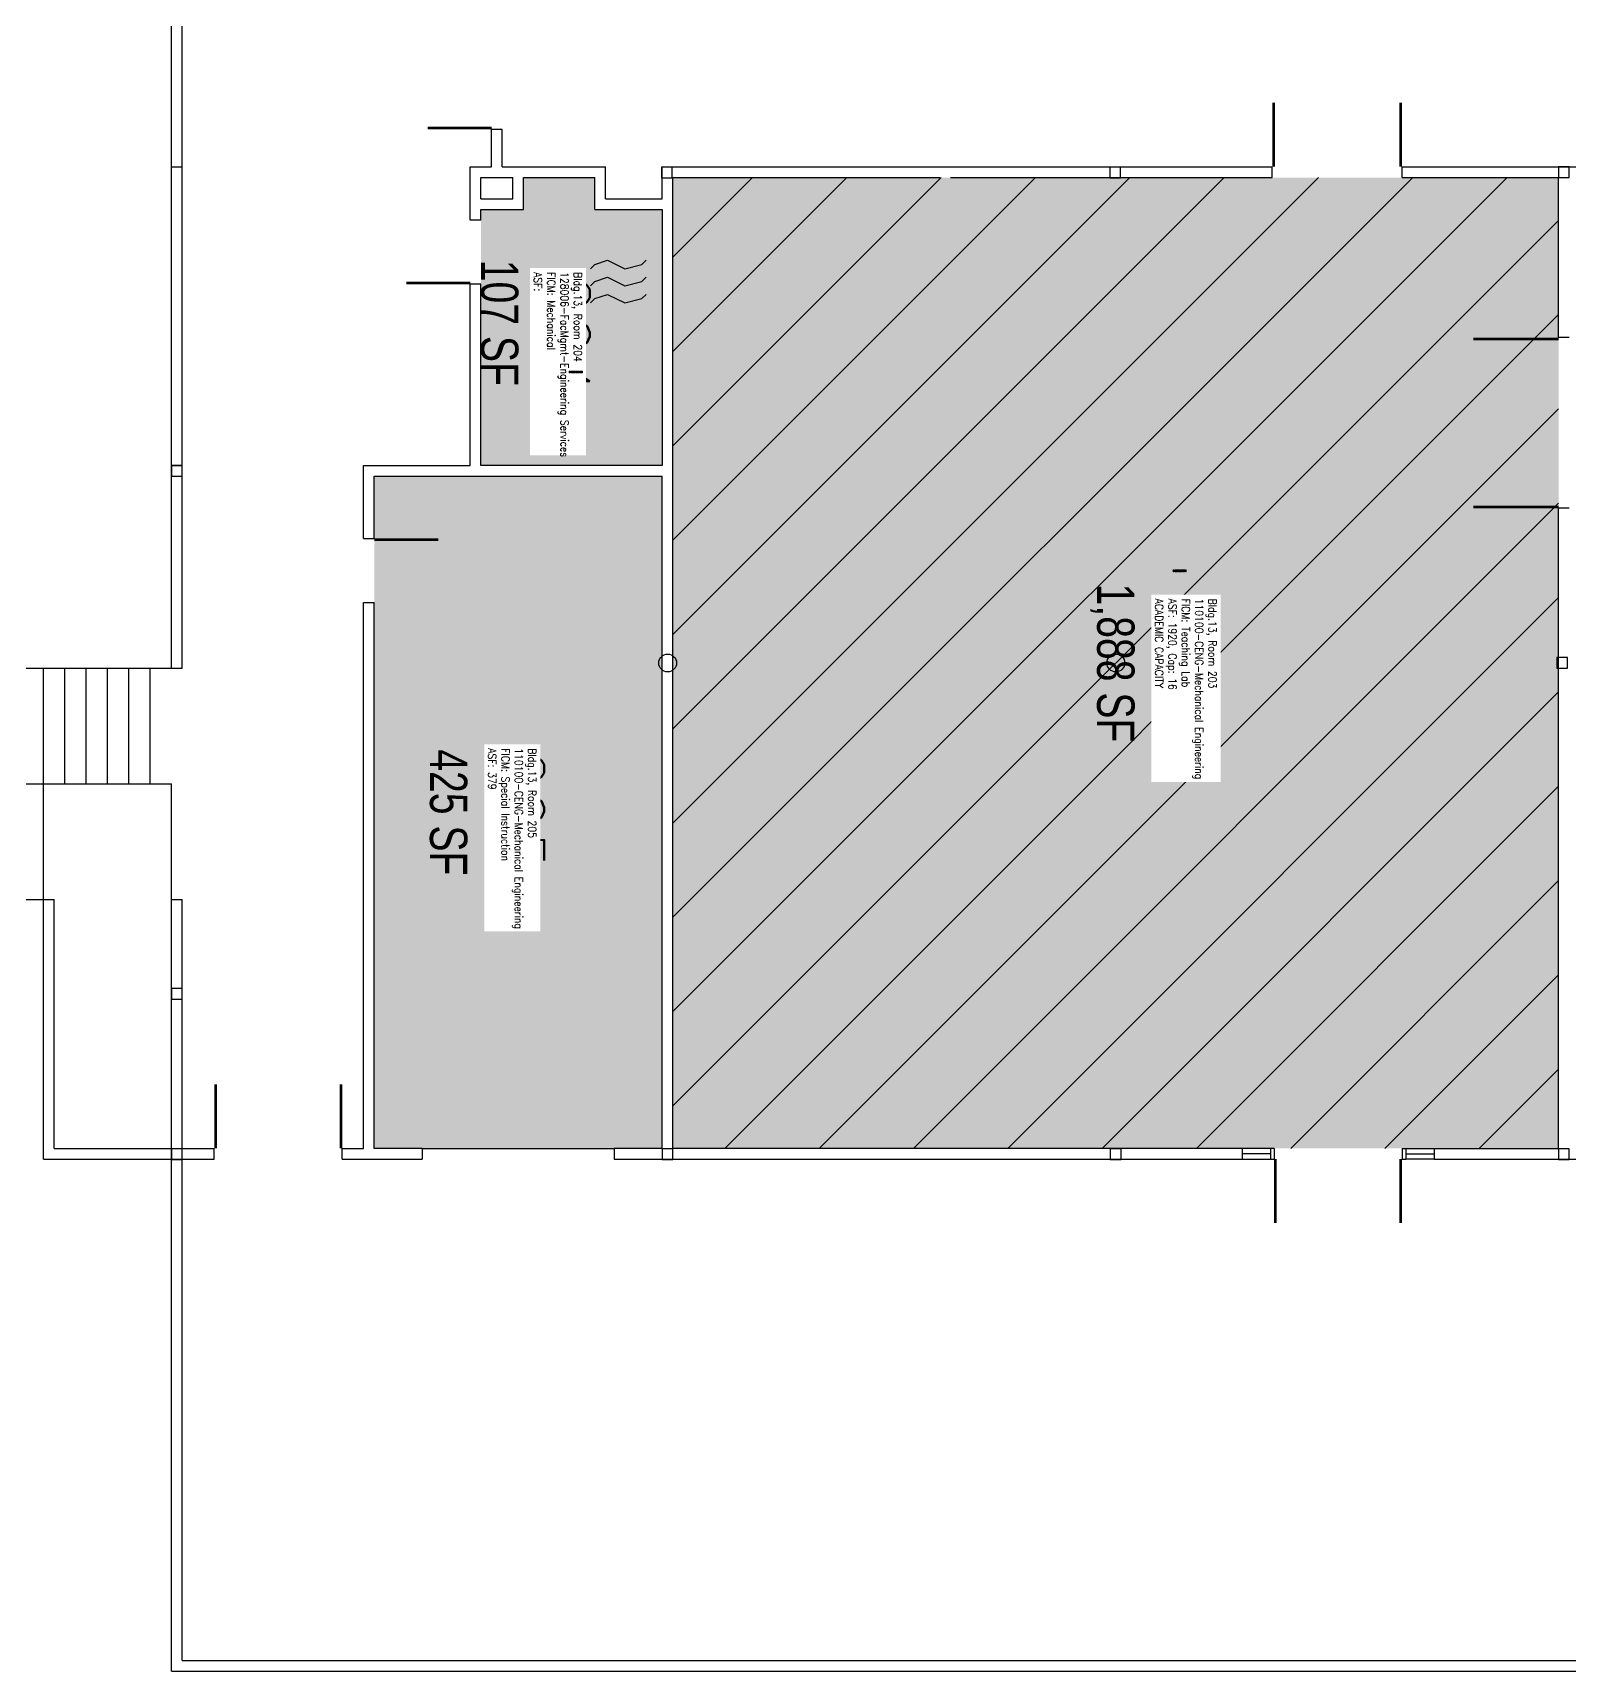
# Model space of a CAD drawing. Header units: inches. Extents: x -1297 to 2310, y -3 to 2532.
# Drawn here: x 114 to 978, y -3 to 918 of the extents above; entities that cross this region are included whole.
import ezdxf
from ezdxf.enums import TextEntityAlignment as Align

# ---------------------------------------------------------------- set-up
doc = ezdxf.new("R2010")
doc.units = ezdxf.units.IN
doc.header["$LTSCALE"] = 100
doc.header["$MEASUREMENT"] = 0
doc.layers.get('0').update_dxf_attribs({"linetype": 'CONTINUOUS'})
for name, color, linetype in [('A-COLS', 5, 'CONTINUOUS'), ('A-DOOR', 2, 'CONTINUOUS'), ('A-FLOR', 3, 'CONTINUOUS'), ('A-GLAZ', 1, 'CONTINUOUS'), ('A-GLAZ-SILL', 2, 'CONTINUOUS'), ('A-IDEN-ICON', 4, 'CONTINUOUS'), ('A-IDEN-RNUM', 7, 'CONTINUOUS'), ('A-IDEN-SNUM', 4, 'CONTINUOUS'), ('A-IDEN-VNUM', 4, 'CONTINUOUS'), ('A-WALL', 5, 'CONTINUOUS'), ('AREA-TEXT', 3, 'CONTINUOUS'), ('Rooms-Capacity', 4, 'CONTINUOUS'), ('Rooms-Category-Color', 7, 'CONTINUOUS'), ('Rooms-College-Color', 7, 'CONTINUOUS'), ('Rooms-Department-Color', 7, 'CONTINUOUS'), ('Rooms-Division-Color', 7, 'CONTINUOUS'), ('Rooms-Information', 7, 'CONTINUOUS')]:
    doc.layers.add(name, color=color, linetype=linetype)
doc.styles.add('AREA', font='arial.ttf', dxfattribs={"width": 0.75, "height": 24})
doc.styles.add('ROOMSNUMBER', font='txt.shx', dxfattribs={"height": 0.03})
doc.styles.add('ROOMVNUMBER', font='simplex.shx', dxfattribs={"width": 0.85})

# ---------------------------------------------------------------- blocks, each defined once
blk = doc.blocks.new('CPMECH')
for p, q in [((0.015, 0.035), (0.045, 0.045)), ((0.045, 0.045), (0.085, 0.025)), ((0.125, 0.035), (0.135, 0.045)), ((0.005, 0.025), (0.015, 0.035)), ((0.015, -0.005), (0.045, 0.005)), ((0.045, 0.005), (0.085, -0.015)), ((0.085, 0.025), (0.125, 0.035)), ((0.125, -0.005), (0.135, 0.005)), ((0.005, -0.015), (0.015, -0.005)), ((0.015, -0.045), (0.045, -0.035)), ((0.045, -0.035), (0.085, -0.055)), ((0.085, -0.015), (0.125, -0.005)), ((0.125, -0.045), (0.135, -0.035)), ((0.005, -0.055), (0.015, -0.045)), ((0.085, -0.055), (0.125, -0.045))]:
    blk.add_line(p, q)
for points in [[(-0.025, -0.005, 0, 0.02, 0), (-0.025, 0.035, 0.02, 0.02, 0), (-0.025, 0.055, 0.02, 0, 0), (-0.025, 0.065, 0, 0, 0)], [(-0.025, -0.005, 0, 0.02, 0), (-0.025, -0.045, 0.02, 0.02, 0), (-0.025, -0.065, 0.02, 0, 0), (-0.025, -0.075, 0, 0, 0)]]:
    blk.add_lwpolyline(points, format="xyseb")
at = {"const_width": 0.0075}
blk.add_lwpolyline([(-0.0682, -0.0069, 1), (-0.0618, -0.0031, 1)], format="xyb", close=True, dxfattribs=at)
at = {"const_width": 0.015}
blk.add_lwpolyline([(-0.025, -0.005), (-0.065, -0.005)], dxfattribs=at)

msp = doc.modelspace()

# ---------------------------------------------------------------- hatches: boundary and pattern name
at = {"layer": 'Rooms-Capacity'}
h = msp.add_hatch(dxfattribs=at)
h.set_pattern_fill('ANSI31', color=256, scale=300, style=0)
h.paths.add_polyline_path([(474, 837), (972, 837), (972, 291), (474, 291)])
at = {"layer": 'Rooms-Category-Color', "true_color": 0xadadad}
msp.add_hatch(color=253, dxfattribs=at).paths.add_polyline_path([(366, 819), (390, 819), (390, 837), (430, 837), (430, 819), (468, 819), (468, 675), (366, 675)])
at = {"layer": 'Rooms-Category-Color', "true_color": 0xe3f498}
for points in [[(474, 837), (972, 837), (972, 291), (474, 291)], [(306, 669), (468, 669), (468, 291), (306, 291)]]:
    msp.add_hatch(color=61, dxfattribs=at).paths.add_polyline_path(points)
at = {"layer": 'Rooms-College-Color', "true_color": 0xadadad}
msp.add_hatch(color=253, dxfattribs=at).paths.add_polyline_path([(366, 819), (390, 819), (390, 837), (430, 837), (430, 819), (468, 819), (468, 675), (366, 675)])
at = {"layer": 'Rooms-College-Color', "true_color": 0x99d7b2}
for points in [[(474, 837), (972, 837), (972, 291), (474, 291)], [(306, 669), (468, 669), (468, 291), (306, 291)]]:
    msp.add_hatch(color=253, dxfattribs=at).paths.add_polyline_path(points)
at = {"layer": 'Rooms-Department-Color', "true_color": 0xacacac}
msp.add_hatch(color=253, dxfattribs=at).paths.add_polyline_path([(366, 819), (390, 819), (390, 837), (430, 837), (430, 819), (468, 819), (468, 675), (366, 675)])
at = {"layer": 'Rooms-Department-Color', "true_color": 0x99d7b2}
for points in [[(474, 837), (972, 837), (972, 291), (474, 291)], [(306, 669), (468, 669), (468, 291), (306, 291)]]:
    msp.add_hatch(color=253, dxfattribs=at).paths.add_polyline_path(points)
at = {"layer": 'Rooms-Division-Color', "true_color": 0xadadad}
msp.add_hatch(color=253, dxfattribs=at).paths.add_polyline_path([(366, 819), (390, 819), (390, 837), (430, 837), (430, 819), (468, 819), (468, 675), (366, 675)])
at = {"layer": 'Rooms-Division-Color', "true_color": 0x99d7b2}
for points in [[(474, 837), (972, 837), (972, 291), (474, 291)], [(306, 669), (468, 669), (468, 291), (306, 291)]]:
    msp.add_hatch(color=253, dxfattribs=at).paths.add_polyline_path(points)

# ---------------------------------------------------------------- linework, layer by layer
at = {"layer": 'A-COLS'}
for points in [[(467.57, 842.82), (467.57, 836.82), (473.57, 836.82), (473.57, 842.82)], [(719.57, 842.82), (719.57, 836.82), (725.57, 836.82), (725.57, 842.82)], [(972, 843), (972, 837), (978, 837), (978, 843)], [(192, 675), (192, 669), (198, 669), (198, 675)], [(971, 567), (971, 561), (977, 561), (977, 567)], [(192, 381), (192, 375), (198, 375), (198, 381)], [(191.92, 290.85), (191.92, 284.85), (197.92, 284.85), (197.92, 290.85)], [(467.92, 290.85), (467.92, 284.85), (473.92, 284.85), (473.92, 290.85)], [(719.92, 290.85), (719.92, 284.85), (725.92, 284.85), (725.92, 290.85)], [(971.92, 290.85), (971.92, 284.85), (977.92, 284.85), (977.92, 290.85)]]:
    msp.add_lwpolyline(points, close=True, dxfattribs=at)
for centre in [(471, 564), (723, 564)]:
    msp.add_circle(centre, 5, dxfattribs=at)
at = {"layer": 'A-DOOR'}
msp.add_line((333, 291), (441, 291), dxfattribs=at)
for points in [[(372, 935.25, 1.5, 1.5, 0), (336, 935.25, 0, 0, 0), (336, 934.5, 0, 0, 0.414214), (373.5, 900, 0, 0, 0.414214)], [(372, 864.75, 1.5, 1.5, 0), (336, 864.75, 0, 0, 0), (336, 865.5, 0, 0, -0.414214), (373.5, 900, 0, 0, -0.414214)], [(811.75, 843, 1.5, 1.5, 0), (811.75, 879, 0, 0, 0), (812.5, 879, 0, 0, -0.414214), (847, 841.5, 0, 0, -0.414214)], [(883.25, 843, 1.5, 1.5, 0), (883.25, 879, 0, 0, 0), (882.5, 879, 0, 0, 0.414214), (848, 841.5, 0, 0, 0.414214)], [(360, 777.75, 1.5, 1.5, 0), (324, 777.75, 0, 0, 0), (324, 778.5, 0, 0, -0.414214), (361.5, 813, 0, 0, -0.414214)], [(972, 746.25, 1.5, 1.5, 0), (924, 746.25, 0, 0, 0), (924, 747, 0, 0, 0.414214), (972, 699, 0, 0, 0.414214)], [(972, 651.75, 1.5, 1.5, 0), (924, 651.75, 0, 0, 0), (924, 651, 0, 0, -0.414214), (972, 699, 0, 0, -0.414214)], [(306, 633.25, 1.5, 1.5, 0), (342, 633.25, 0, 0, 0), (342, 632.5, 0, 0, -0.414214), (304.5, 598, 0, 0, -0.414214)], [(216.75, 291, 1.5, 1.5, 0), (216.75, 327, 0, 0, 0), (217.5, 327, 0, 0, -0.414214), (252, 289.5, 0, 0, -0.414214)], [(287.25, 291, 1.5, 1.5, 0), (287.25, 327, 0, 0, 0), (286.5, 327, 0, 0, 0.414214), (252, 289.5, 0, 0, 0.414214)], [(812.75, 285, 1.5, 1.5, 0), (812.75, 249, 0, 0, 0), (813.5, 249, 0, 0, 0.414214), (848, 286.5, 0, 0, 0.414214)], [(883.25, 285, 1.5, 1.5, 0), (883.25, 249, 0, 0, 0), (882.5, 249, 0, 0, -0.414214), (848, 286.5, 0, 0, -0.414214)]]:
    msp.add_lwpolyline(points, format="xyseb", dxfattribs=at)
at = {"layer": 'A-FLOR'}
for p, q in [((192, 675), (192, 843)), ((198, 675), (198, 843)), ((-75, 561), (192, 561)), ((120, 496), (120, 561)), ((132, 496), (132, 561)), ((144, 496), (144, 561)), ((156, 496), (156, 561)), ((168, 496), (168, 561)), ((180, 496), (180, 561)), ((-12, 496), (192, 496)), ((120, 285), (120, 496)), ((192, 431), (192, 496)), ((-75, 431), (126, 431)), ((126, 291), (126, 431)), ((126, 291), (192, 291)), ((120, 285), (192, 285)), ((192, -3), (192, 285)), ((198, 3), (198, 285)), ((198, 3), (2304, 3)), ((192, -3), (2310, -3))]:
    msp.add_line(p, q, dxfattribs=at)
at = {"layer": 'A-GLAZ'}
for p, q in [((810, 288), (794, 288)), ((886, 288), (902, 288))]:
    msp.add_line(p, q, dxfattribs=at)
at = {"layer": 'A-GLAZ-SILL'}
for p, q in [((810, 291), (794, 291)), ((886, 291), (902, 291)), ((794, 285), (810, 285)), ((902, 285), (886, 285))]:
    msp.add_line(p, q, dxfattribs=at)
at = {"layer": 'A-WALL'}
for p, q in [((192, 843), (192, 963)), ((198, 843), (198, 957)), ((372, 843), (372, 864)), ((378, 864), (372, 864)), ((378, 843), (378, 864)), ((192, 843), (198, 843)), ((360, 813), (360, 843)), ((360, 843), (372, 843)), ((378, 843), (436, 843)), ((436, 825), (436, 843)), ((468, 825), (468, 843)), ((468, 843), (811, 843)), ((468, 843), (811, 843)), ((468, 825), (468, 843)), ((811, 837), (811, 843)), ((884, 837), (884, 843)), ((884, 843), (1232, 843)), ((884, 843), (978, 843)), ((366, 837), (384, 837)), ((366, 825), (366, 837)), ((384, 825), (384, 837)), ((390, 819), (390, 837)), ((390, 837), (430, 837)), ((430, 819), (430, 837)), ((474, 837), (624, 837)), ((474, 291), (474, 837)), ((630, 837), (811, 837)), ((630, 837), (811, 837)), ((884, 837), (972, 837)), ((884, 837), (972, 837)), ((972, 747), (972, 837)), ((366, 825), (384, 825)), ((436, 825), (468, 825)), ((366, 813), (360, 813)), ((366, 819), (390, 819)), ((366, 813), (366, 819)), ((430, 819), (468, 819)), ((468, 819), (468, 675)), ((360, 675), (360, 777)), ((366, 777), (360, 777)), ((366, 675), (366, 777)), ((978, 747), (972, 747)), ((192, 561), (192, 675)), ((192, 675), (198, 675)), ((198, 561), (198, 675)), ((300, 634), (300, 675)), ((300, 675), (360, 675)), ((468, 675), (366, 675)), ((306, 669), (468, 669)), ((306, 634), (306, 669)), ((468, 291), (468, 669)), ((972, 291), (972, 651)), ((978, 651), (972, 651)), ((300, 634), (306, 634)), ((300, 291), (300, 598)), ((300, 598), (306, 598)), ((306, 291), (306, 598)), ((192, 561), (198, 561)), ((192, 285), (192, 431)), ((192, 431), (198, 431)), ((192, 285), (192, 431)), ((198, 291), (198, 431)), ((198, 291), (198, 431)), ((198, 291), (216, 291)), ((216, 285), (216, 291)), ((288, 285), (288, 291)), ((288, 291), (300, 291)), ((333, 291), (306, 291)), ((333, 291), (333, 285)), ((468, 291), (441, 291)), ((441, 291), (441, 285)), ((794, 291), (474, 291)), ((794, 291), (794, 285)), ((812, 291), (810, 291)), ((810, 291), (810, 285)), ((812, 291), (812, 285)), ((884, 291), (884, 285)), ((884, 291), (886, 291)), ((886, 291), (886, 285)), ((902, 291), (902, 285)), ((902, 291), (972, 291)), ((192, 285), (216, 285)), ((288, 285), (333, 285)), ((441, 285), (794, 285)), ((810, 285), (812, 285)), ((884, 285), (886, 285)), ((902, 285), (1045, 285))]:
    msp.add_line(p, q, dxfattribs=at)

# ---------------------------------------------------------------- block references
at = {"layer": 'A-IDEN-ICON', "xscale": 240, "yscale": 240, "zscale": 240, "rotation": 359.9999999726526}
msp.add_blockref('CPMECH', (426.43, 779.68), dxfattribs=at)

# ---------------------------------------------------------------- texts
at = {"layer": 'A-IDEN-RNUM', "style": 'ROOMSNUMBER', "width": 0.85}
for s, p in [('0204-00', (419.38, 727.61)), ('0203-00', (758.87, 615.83)), ('0205-00', (385.86, 481.61))]:
    msp.add_text(s, height=1, rotation=360, dxfattribs=at).set_placement(p, align=Align.MIDDLE)
at = {"layer": 'A-IDEN-SNUM', "style": 'ROOMSNUMBER', "width": 0.85}
for s, p in [('0130020400', (419.38, 727.61)), ('0130020300', (758.87, 615.83)), ('0130020500', (385.86, 481.61))]:
    msp.add_text(s, height=1, rotation=360, dxfattribs=at).set_placement(p, align=Align.MIDDLE)
at = {"layer": 'A-IDEN-VNUM', "style": 'ROOMVNUMBER', "width": 0.85}
for s, p in [('204', (411.58, 748.77)), ('203', (760.89, 565.77)), ('205', (385.86, 481.61))]:
    msp.add_text(s, height=31.5, rotation=270, dxfattribs=at).set_placement(p, align=Align.MIDDLE_CENTER)
at = {"layer": 'AREA-TEXT', "style": 'AREA', "width": 0.75}
for s, p in [('107 SF', (376.52, 755.26)), ('1,888 SF', (723, 564)), ('425 SF', (347.83, 480))]:
    msp.add_text(s, height=21, rotation=270, dxfattribs=at).set_placement(p, align=Align.MIDDLE_CENTER)

# ---------------------------------------------------------------- next in the draw order: texts
at = {"layer": 'Rooms-Information', "char_height": 4.5, "width": 100.8, "attachment_point": 7, "rotation": 270, "style": 'ROOMVNUMBER', "bg_fill": 3, "box_fill_scale": 1.5, "bg_fill_color": 256, "bg_fill_true_color": 13158600, "bg_fill_transparency": 0}
for s, insert in [('Bldg.13, Room 204^M^J128006-FacMgmt-Engineering Services^M^JFICM: Mechanical^M^JASF: ', (395.83, 783.83)), ('Bldg.13, Room 203^M^J110100-CENG-Mechanical Engineering^M^JFICM: Teaching Lab^M^JASF: 1920, Cap: 16^M^JACADEMIC CAPACITY', (745.14, 600.2)), ('Bldg.13, Room 205^M^J110100-CENG-Mechanical Engineering^M^JFICM: Special Instruction^M^JASF: 379', (370.11, 516.04))]:
    msp.add_mtext(s, dxfattribs=dict(at, insert=insert))

doc.saveas('drawing.dxf')
